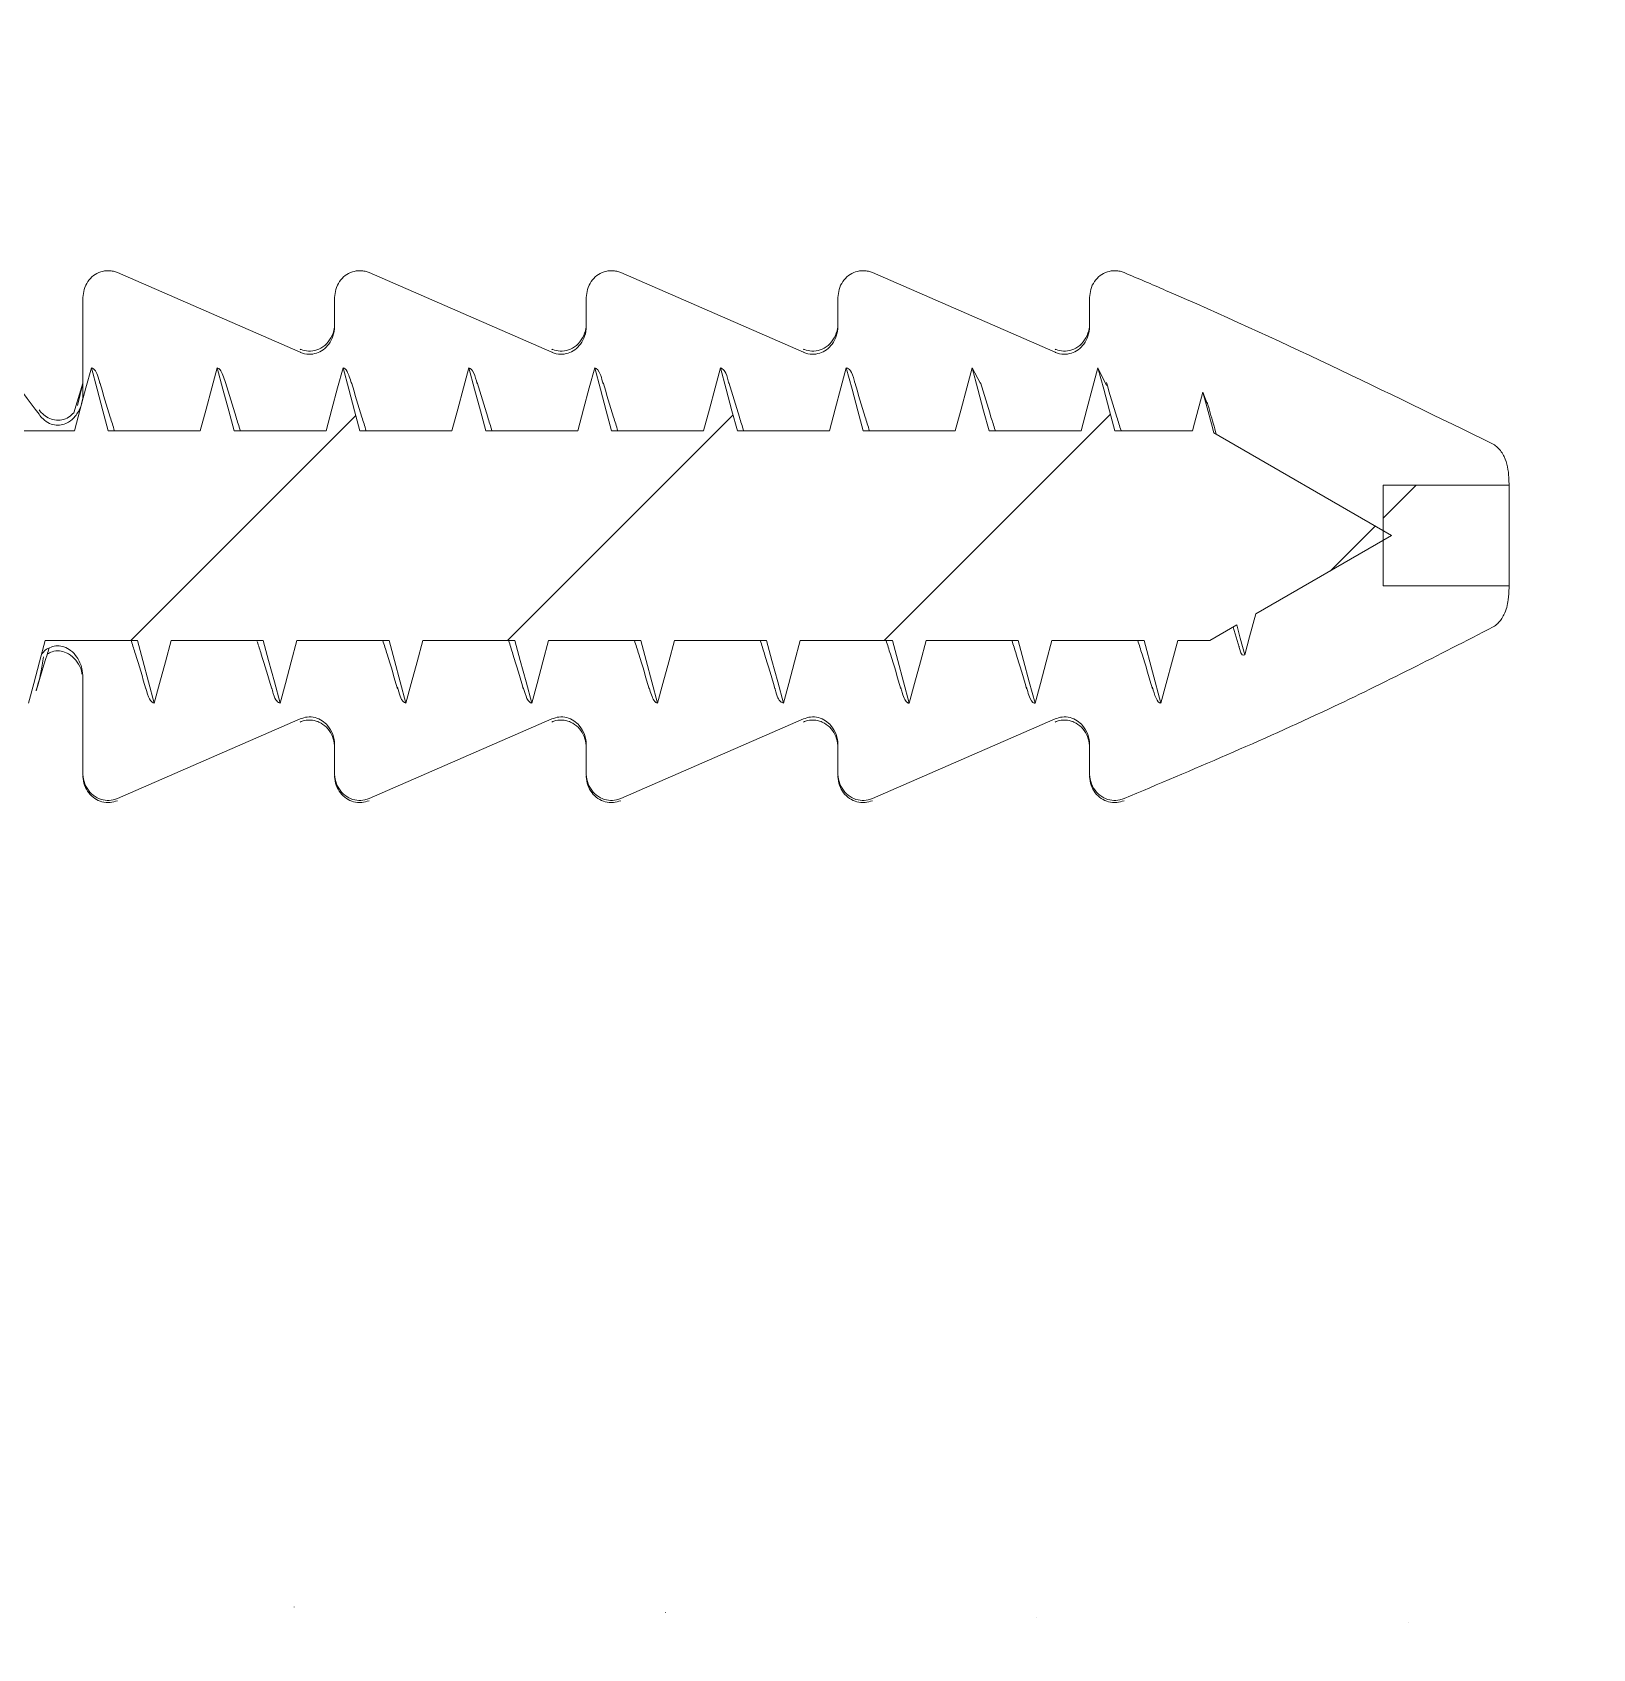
# Model space of a CAD drawing. Extents: x 1522 to 1942, y -990 to -693.
# Drawn here: x 1765.05 to 1768.77, y -825.266 to -821.412 of the extents above; entities that cross this region are included whole.
import ezdxf

# ---------------------------------------------------------------- set-up
doc = ezdxf.new("R2010")
doc.units = 0
doc.header["$LTSCALE"] = 7
doc.header["$MEASUREMENT"] = 0
doc.layers.get('0').update_dxf_attribs({"color": 2, "linetype": 'CONTINUOUS'})
pattern_1 = [(45, (1635.147, -811.1122), (-0.4490128, 0.4490128), [])]

msp = doc.modelspace()

# ---------------------------------------------------------------- hatches: boundary and pattern name
at = {"linetype": 'Continuous', "lineweight": 0}
h = msp.add_hatch(dxfattribs=at)
h.set_pattern_fill('ANSI31', color=2, scale=0.2, style=0)
h.set_pattern_definition(pattern_1)
edge = h.paths.add_edge_path(flags=0)
edge.add_line((1761.291, -822.212), (1761.2508, -822.362))
edge.add_line((1761.2508, -822.362), (1761.191, -822.362))
edge.add_line((1761.191, -822.362), (1761.191, -822.312))
edge.add_line((1761.191, -822.312), (1760.691, -822.312))
edge.add_line((1760.691, -822.312), (1760.691, -822.062))
edge.add_line((1760.691, -822.062), (1760.871, -822.062))
edge.add_line((1760.871, -822.062), (1760.871, -821.472))
edge.add_arc((1760.811, -821.472), 0.06, 0, 90)
edge.add_line((1760.811, -821.412), (1760.751, -821.412))
edge.add_line((1760.751, -821.412), (1760.691, -821.472))
edge.add_line((1760.691, -821.472), (1760.691, -821.9142))
edge.add_arc((1760.631, -821.9142), 0.06, 0, 94.3779)
edge.add_spline(control_points=[(1760.6264, -821.8544), (1760.404, -821.8714), (1760.288, -821.9804), (1760.2333, -822.182)], knot_values=[0.055884, 0.055884, 0.055884, 0.055884, 0.659342, 0.659342, 0.659342, 0.659342], weights=[1, 1, 1, 1], degree=3, periodic=0)
edge.add_line((1760.2333, -822.182), (1760.611, -822.182))
edge.add_line((1760.611, -822.182), (1760.611, -823.042))
edge.add_line((1760.611, -823.042), (1760.2333, -823.042))
edge.add_spline(control_points=[(1760.2333, -823.042), (1760.288, -823.2436), (1760.404, -823.3526), (1760.6264, -823.3697)], knot_values=[0.340658, 0.340658, 0.340658, 0.340658, 0.944116, 0.944116, 0.944116, 0.944116], weights=[1, 1, 1, 1], degree=3, periodic=0)
edge.add_arc((1760.631, -823.3098), 0.06, 265.6221, 360)
edge.add_line((1760.691, -823.3098), (1760.691, -823.752))
edge.add_line((1760.691, -823.752), (1760.751, -823.812))
edge.add_line((1760.751, -823.812), (1760.811, -823.812))
edge.add_arc((1760.811, -823.752), 0.06, 270, 360)
edge.add_line((1760.871, -823.752), (1760.871, -823.162))
edge.add_line((1760.871, -823.162), (1760.691, -823.162))
edge.add_line((1760.691, -823.162), (1760.691, -822.912))
edge.add_line((1760.691, -822.912), (1761.191, -822.912))
edge.add_line((1761.191, -822.912), (1761.191, -822.862))
edge.add_line((1761.191, -822.862), (1761.4008, -822.862))
edge.add_line((1761.4008, -822.862), (1761.441, -823.012))
edge.add_line((1761.441, -823.012), (1761.4812, -822.862))
edge.add_line((1761.4812, -822.862), (1761.7008, -822.862))
edge.add_line((1761.7008, -822.862), (1761.741, -823.012))
edge.add_line((1761.741, -823.012), (1761.7812, -822.862))
edge.add_line((1761.7812, -822.862), (1762.0008, -822.862))
edge.add_line((1762.0008, -822.862), (1762.041, -823.012))
edge.add_line((1762.041, -823.012), (1762.0812, -822.862))
edge.add_line((1762.0812, -822.862), (1762.3008, -822.862))
edge.add_line((1762.3008, -822.862), (1762.341, -823.012))
edge.add_line((1762.341, -823.012), (1762.3812, -822.862))
edge.add_line((1762.3812, -822.862), (1762.6008, -822.862))
edge.add_line((1762.6008, -822.862), (1762.641, -823.012))
edge.add_line((1762.641, -823.012), (1762.6812, -822.862))
edge.add_line((1762.6812, -822.862), (1762.9008, -822.862))
edge.add_line((1762.9008, -822.862), (1762.941, -823.012))
edge.add_line((1762.941, -823.012), (1762.9812, -822.862))
edge.add_line((1762.9812, -822.862), (1763.2008, -822.862))
edge.add_line((1763.2008, -822.862), (1763.241, -823.012))
edge.add_line((1763.241, -823.012), (1763.2812, -822.862))
edge.add_line((1763.2812, -822.862), (1763.5008, -822.862))
edge.add_line((1763.5008, -822.862), (1763.541, -823.012))
edge.add_line((1763.541, -823.012), (1763.5812, -822.862))
edge.add_line((1763.5812, -822.862), (1763.8008, -822.862))
edge.add_line((1763.8008, -822.862), (1763.841, -823.012))
edge.add_line((1763.841, -823.012), (1763.8812, -822.862))
edge.add_line((1763.8812, -822.862), (1764.1008, -822.862))
edge.add_line((1764.1008, -822.862), (1764.141, -823.012))
edge.add_line((1764.141, -823.012), (1764.1812, -822.862))
edge.add_line((1764.1812, -822.862), (1764.4008, -822.862))
edge.add_line((1764.4008, -822.862), (1764.441, -823.012))
edge.add_line((1764.441, -823.012), (1764.4812, -822.862))
edge.add_line((1764.4812, -822.862), (1764.7008, -822.862))
edge.add_line((1764.7008, -822.862), (1764.741, -823.012))
edge.add_line((1764.741, -823.012), (1764.7812, -822.862))
edge.add_line((1764.7812, -822.862), (1765.0008, -822.862))
edge.add_line((1765.0008, -822.862), (1765.041, -823.012))
edge.add_line((1765.041, -823.012), (1765.0812, -822.862))
edge.add_line((1765.0812, -822.862), (1765.3008, -822.862))
edge.add_line((1765.3008, -822.862), (1765.341, -823.012))
edge.add_line((1765.341, -823.012), (1765.3812, -822.862))
edge.add_line((1765.3812, -822.862), (1765.6008, -822.862))
edge.add_line((1765.6008, -822.862), (1765.641, -823.012))
edge.add_line((1765.641, -823.012), (1765.6812, -822.862))
edge.add_line((1765.6812, -822.862), (1765.9008, -822.862))
edge.add_line((1765.9008, -822.862), (1765.941, -823.012))
edge.add_line((1765.941, -823.012), (1765.9812, -822.862))
edge.add_line((1765.9812, -822.862), (1766.2008, -822.862))
edge.add_line((1766.2008, -822.862), (1766.241, -823.012))
edge.add_line((1766.241, -823.012), (1766.2812, -822.862))
edge.add_line((1766.2812, -822.862), (1766.5008, -822.862))
edge.add_line((1766.5008, -822.862), (1766.541, -823.012))
edge.add_line((1766.541, -823.012), (1766.5812, -822.862))
edge.add_line((1766.5812, -822.862), (1766.8008, -822.862))
edge.add_line((1766.8008, -822.862), (1766.841, -823.012))
edge.add_line((1766.841, -823.012), (1766.8812, -822.862))
edge.add_line((1766.8812, -822.862), (1767.1008, -822.862))
edge.add_line((1767.1008, -822.862), (1767.141, -823.012))
edge.add_line((1767.141, -823.012), (1767.1812, -822.862))
edge.add_line((1767.1812, -822.862), (1767.4008, -822.862))
edge.add_line((1767.4008, -822.862), (1767.441, -823.012))
edge.add_line((1767.441, -823.012), (1767.4812, -822.862))
edge.add_line((1767.4812, -822.862), (1767.7008, -822.862))
edge.add_line((1767.7008, -822.862), (1767.741, -823.012))
edge.add_line((1767.741, -823.012), (1767.7812, -822.862))
edge.add_line((1767.7812, -822.862), (1767.858, -822.862))
edge.add_line((1767.858, -822.862), (1767.9219, -822.8251))
edge.add_line((1767.9219, -822.8251), (1767.941, -822.8966))
edge.add_line((1767.941, -822.8966), (1767.9672, -822.799))
edge.add_line((1767.9672, -822.799), (1768.291, -822.612))
edge.add_line((1768.291, -822.612), (1767.8672, -822.3673))
edge.add_line((1767.8672, -822.3673), (1767.841, -822.2698))
edge.add_line((1767.841, -822.2698), (1767.8163, -822.362))
edge.add_line((1767.8163, -822.362), (1767.6312, -822.362))
edge.add_line((1767.6312, -822.362), (1767.591, -822.212))
edge.add_line((1767.591, -822.212), (1767.5508, -822.362))
edge.add_line((1767.5508, -822.362), (1767.3312, -822.362))
edge.add_line((1767.3312, -822.362), (1767.291, -822.212))
edge.add_line((1767.291, -822.212), (1767.2508, -822.362))
edge.add_line((1767.2508, -822.362), (1767.0312, -822.362))
edge.add_line((1767.0312, -822.362), (1766.991, -822.212))
edge.add_line((1766.991, -822.212), (1766.9508, -822.362))
edge.add_line((1766.9508, -822.362), (1766.7312, -822.362))
edge.add_line((1766.7312, -822.362), (1766.691, -822.212))
edge.add_line((1766.691, -822.212), (1766.6508, -822.362))
edge.add_line((1766.6508, -822.362), (1766.4312, -822.362))
edge.add_line((1766.4312, -822.362), (1766.391, -822.212))
edge.add_line((1766.391, -822.212), (1766.3508, -822.362))
edge.add_line((1766.3508, -822.362), (1766.1312, -822.362))
edge.add_line((1766.1312, -822.362), (1766.091, -822.212))
edge.add_line((1766.091, -822.212), (1766.0508, -822.362))
edge.add_line((1766.0508, -822.362), (1765.8312, -822.362))
edge.add_line((1765.8312, -822.362), (1765.791, -822.212))
edge.add_line((1765.791, -822.212), (1765.7508, -822.362))
edge.add_line((1765.7508, -822.362), (1765.5312, -822.362))
edge.add_line((1765.5312, -822.362), (1765.491, -822.212))
edge.add_line((1765.491, -822.212), (1765.4508, -822.362))
edge.add_line((1765.4508, -822.362), (1765.2312, -822.362))
edge.add_line((1765.2312, -822.362), (1765.191, -822.212))
edge.add_line((1765.191, -822.212), (1765.1508, -822.362))
edge.add_line((1765.1508, -822.362), (1764.9312, -822.362))
edge.add_line((1764.9312, -822.362), (1764.891, -822.212))
edge.add_line((1764.891, -822.212), (1764.8508, -822.362))
edge.add_line((1764.8508, -822.362), (1764.6312, -822.362))
edge.add_line((1764.6312, -822.362), (1764.591, -822.212))
edge.add_line((1764.591, -822.212), (1764.5508, -822.362))
edge.add_line((1764.5508, -822.362), (1764.3312, -822.362))
edge.add_line((1764.3312, -822.362), (1764.291, -822.212))
edge.add_line((1764.291, -822.212), (1764.2508, -822.362))
edge.add_line((1764.2508, -822.362), (1764.0312, -822.362))
edge.add_line((1764.0312, -822.362), (1763.991, -822.212))
edge.add_line((1763.991, -822.212), (1763.9508, -822.362))
edge.add_line((1763.9508, -822.362), (1763.7312, -822.362))
edge.add_line((1763.7312, -822.362), (1763.691, -822.212))
edge.add_line((1763.691, -822.212), (1763.6508, -822.362))
edge.add_line((1763.6508, -822.362), (1763.4312, -822.362))
edge.add_line((1763.4312, -822.362), (1763.391, -822.212))
edge.add_line((1763.391, -822.212), (1763.3508, -822.362))
edge.add_line((1763.3508, -822.362), (1763.1312, -822.362))
edge.add_line((1763.1312, -822.362), (1763.091, -822.212))
edge.add_line((1763.091, -822.212), (1763.0508, -822.362))
edge.add_line((1763.0508, -822.362), (1762.8312, -822.362))
edge.add_line((1762.8312, -822.362), (1762.791, -822.212))
edge.add_line((1762.791, -822.212), (1762.7508, -822.362))
edge.add_line((1762.7508, -822.362), (1762.5312, -822.362))
edge.add_line((1762.5312, -822.362), (1762.491, -822.212))
edge.add_line((1762.491, -822.212), (1762.4508, -822.362))
edge.add_line((1762.4508, -822.362), (1762.2312, -822.362))
edge.add_line((1762.2312, -822.362), (1762.191, -822.212))
edge.add_line((1762.191, -822.212), (1762.1508, -822.362))
edge.add_line((1762.1508, -822.362), (1761.9312, -822.362))
edge.add_line((1761.9312, -822.362), (1761.891, -822.212))
edge.add_line((1761.891, -822.212), (1761.8508, -822.362))
edge.add_line((1761.8508, -822.362), (1761.6312, -822.362))
edge.add_line((1761.6312, -822.362), (1761.591, -822.212))
edge.add_line((1761.591, -822.212), (1761.5508, -822.362))
edge.add_line((1761.5508, -822.362), (1761.3312, -822.362))
edge.add_line((1761.3312, -822.362), (1761.291, -822.212))
h = msp.add_hatch(dxfattribs=at)
h.set_pattern_fill('ANSI31', color=2, scale=0.2, style=0)
h.set_pattern_definition(pattern_1)
h.paths.add_polyline_path([(1768.571, -822.732), (1768.571, -822.492), (1768.271, -822.492), (1768.271, -822.732)], flags=0)
h = msp.add_hatch(dxfattribs=at)
h.set_pattern_fill('ANSI31', color=2, scale=0.2, style=0)
h.set_pattern_definition(pattern_1)
edge = h.paths.add_edge_path(flags=0)
edge.add_ellipse((1768.8507, -822.612), major_axis=(-186.2173, 2.6003), ratio=0.01396082, start_angle=87.183802, end_angle=87.801568)
edge.add_line((1761.671, -825.1101), (1761.671, -823.3809))
edge.add_line((1761.671, -823.3809), (1760.871, -823.392))
edge.add_line((1760.871, -823.392), (1760.871, -824.0033))
edge.add_line((1760.871, -824.0033), (1759.671, -824.0201))
edge.add_line((1759.671, -824.0201), (1759.671, -824.5064))
edge.add_line((1759.671, -824.5064), (1759.3696, -824.5106))
edge.add_arc((1759.371, -824.6106), 0.1, 90.8, 180)
edge.add_line((1759.271, -824.6106), (1759.271, -824.6803))
edge.add_spline(control_points=[(1759.271, -824.6803), (1759.271, -824.6895), (1759.2713, -824.6987), (1759.272, -824.7078), (1759.2721, -824.7106), (1759.2724, -824.7133), (1759.2726, -824.7161), (1759.2731, -824.7216), (1759.2737, -824.7271), (1759.2744, -824.7326), (1759.2751, -824.738), (1759.276, -824.7435), (1759.2769, -824.7489), (1759.2774, -824.7517), (1759.2779, -824.7544), (1759.2784, -824.7571), (1759.2795, -824.7625), (1759.2807, -824.7679), (1759.2819, -824.7733), (1759.2832, -824.7786), (1759.2846, -824.784), (1759.2861, -824.7893), (1759.2869, -824.792), (1759.2876, -824.7946), (1759.2884, -824.7973), (1759.29, -824.8025), (1759.2918, -824.8078), (1759.2936, -824.813), (1759.2954, -824.8182), (1759.2974, -824.8234), (1759.2994, -824.8285), (1759.3076, -824.8491), (1759.3175, -824.8691), (1759.329, -824.888), (1759.3522, -824.9263), (1759.3823, -824.9611), (1759.4168, -824.9896), (1759.4513, -825.018), (1759.4912, -825.0409), (1759.5332, -825.0563), (1759.5752, -825.0718), (1759.6204, -825.0802), (1759.6652, -825.0808)], knot_values=[0, 0, 0, 0, 0.000138, 0.000138, 0.000138, 0.000179, 0.000179, 0.000179, 0.000262, 0.000262, 0.000262, 0.000345, 0.000345, 0.000345, 0.000386, 0.000386, 0.000386, 0.000469, 0.000469, 0.000469, 0.000552, 0.000552, 0.000552, 0.000593, 0.000593, 0.000593, 0.000676, 0.000676, 0.000676, 0.000759, 0.000759, 0.000759, 0.001092, 0.001092, 0.001092, 0.001773, 0.001773, 0.001773, 0.002453, 0.002453, 0.002453, 0.003133, 0.003133, 0.003133, 0.003133], weights=[1, 1, 1, 1, 1, 1, 1, 1, 1, 1, 1, 1, 1, 1, 1, 1, 1, 1, 1, 1, 1, 1, 1, 1, 1, 1, 1, 1, 1, 1, 1, 1, 1, 1, 1, 1, 1, 1, 1, 1, 1, 1, 1], degree=3, periodic=0)

# ---------------------------------------------------------------- linework, layer by layer
at = {"color": 7, "linetype": 'Continuous', "lineweight": 15}
for p, q in [((1765.6887, -822.1748), (1765.2533, -821.9849)), ((1766.2887, -822.1748), (1765.8533, -821.9849)), ((1766.8887, -822.1748), (1766.4533, -821.9849)), ((1767.4887, -822.1748), (1767.0533, -821.9849)), ((1765.171, -822.0446), (1765.171, -822.2736)), ((1765.771, -822.0446), (1765.771, -822.1128)), ((1766.371, -822.0446), (1766.371, -822.1128)), ((1766.971, -822.0446), (1766.971, -822.1128)), ((1767.571, -822.0446), (1767.571, -822.1128)), ((1767.291, -822.212), (1767.3112, -822.2497)), ((1767.591, -822.212), (1767.6114, -822.254)), ((1765.1704, -822.2486), (1765.1493, -822.319)), ((1765.1582, -822.3017), (1765.1703, -822.2494)), ((1767.841, -822.2698), (1767.8516, -822.2974)), ((1765.1508, -822.362), (1764.9312, -822.362)), ((1765.4508, -822.362), (1765.2312, -822.362)), ((1765.7508, -822.362), (1765.5312, -822.362)), ((1766.0508, -822.362), (1765.8312, -822.362)), ((1766.3508, -822.362), (1766.1312, -822.362)), ((1766.6508, -822.362), (1766.4312, -822.362)), ((1766.9508, -822.362), (1766.7312, -822.362)), ((1767.2508, -822.362), (1767.0312, -822.362)), ((1767.5508, -822.362), (1767.3312, -822.362)), ((1767.8163, -822.362), (1767.6312, -822.362)), ((1768.291, -822.612), (1767.8672, -822.3673)), ((1768.571, -822.492), (1768.271, -822.492)), ((1768.271, -822.492), (1768.271, -822.732)), ((1768.571, -822.492), (1768.571, -822.4875)), ((1768.571, -822.492), (1768.571, -822.732)), ((1767.9672, -822.799), (1768.291, -822.612)), ((1768.271, -822.732), (1768.571, -822.732)), ((1768.571, -822.7365), (1768.571, -822.732)), ((1767.858, -822.862), (1767.9219, -822.8251)), ((1767.913, -822.8302), (1767.9275, -822.8783)), ((1765.0812, -822.862), (1765.3008, -822.862)), ((1765.3812, -822.862), (1765.6008, -822.862)), ((1765.6812, -822.862), (1765.9008, -822.862)), ((1765.9812, -822.862), (1766.2008, -822.862)), ((1766.2812, -822.862), (1766.5008, -822.862)), ((1766.5812, -822.862), (1766.8008, -822.862)), ((1766.8812, -822.862), (1767.1008, -822.862)), ((1767.1812, -822.862), (1767.4008, -822.862)), ((1767.4812, -822.862), (1767.7008, -822.862)), ((1767.741, -823.012), (1767.7008, -822.862)), ((1767.7812, -822.862), (1767.741, -823.012)), ((1767.7812, -822.862), (1767.858, -822.862)), ((1765.171, -822.9505), (1765.171, -823.1795)), ((1765.2533, -823.2391), (1765.6887, -823.0493)), ((1765.8533, -823.2391), (1766.2887, -823.0493)), ((1766.4533, -823.2391), (1766.8887, -823.0493)), ((1767.0533, -823.2391), (1767.4887, -823.0493)), ((1765.771, -823.1112), (1765.771, -823.1795)), ((1766.371, -823.1112), (1766.371, -823.1795)), ((1766.971, -823.1112), (1766.971, -823.1795)), ((1767.571, -823.1112), (1767.571, -823.1795))]:
    msp.add_line(p, q, dxfattribs=at)
at = {"color": 7, "linetype": 'Continuous', "lineweight": 15, "flags": 128}
for points in [[(1765.191, -822.212), (1765.1782, -822.2597), (1765.1645, -822.3109), (1765.1508, -822.362)], [(1765.2312, -822.362), (1765.2184, -822.3144), (1765.2047, -822.2632), (1765.191, -822.212)], [(1765.491, -822.212), (1765.4782, -822.2597), (1765.4645, -822.3109), (1765.4508, -822.362)], [(1765.5312, -822.362), (1765.5184, -822.3144), (1765.5047, -822.2632), (1765.491, -822.212)], [(1765.791, -822.212), (1765.7782, -822.2597), (1765.7645, -822.3109), (1765.7508, -822.362)], [(1765.8312, -822.362), (1765.8184, -822.3144), (1765.8047, -822.2632), (1765.791, -822.212)], [(1766.091, -822.212), (1766.0782, -822.2597), (1766.0645, -822.3109), (1766.0508, -822.362)], [(1766.1312, -822.362), (1766.1184, -822.3144), (1766.1047, -822.2632), (1766.091, -822.212)], [(1766.391, -822.212), (1766.3782, -822.2597), (1766.3645, -822.3109), (1766.3508, -822.362)], [(1766.4312, -822.362), (1766.4184, -822.3144), (1766.4047, -822.2632), (1766.391, -822.212)], [(1766.691, -822.212), (1766.6782, -822.2597), (1766.6645, -822.3109), (1766.6508, -822.362)], [(1766.7312, -822.362), (1766.7184, -822.3144), (1766.7047, -822.2632), (1766.691, -822.212)], [(1766.991, -822.212), (1766.9782, -822.2597), (1766.9645, -822.3109), (1766.9508, -822.362)], [(1767.0312, -822.362), (1767.0184, -822.3144), (1767.0047, -822.2632), (1766.991, -822.212)], [(1767.291, -822.212), (1767.2782, -822.2597), (1767.2645, -822.3109), (1767.2508, -822.362)], [(1767.3312, -822.362), (1767.3184, -822.3144), (1767.3047, -822.2632), (1767.291, -822.212)], [(1767.591, -822.212), (1767.5782, -822.2597), (1767.5645, -822.3109), (1767.5508, -822.362)], [(1767.6312, -822.362), (1767.6184, -822.3144), (1767.6047, -822.2632), (1767.591, -822.212)], [(1767.8163, -822.362), (1767.8211, -822.3442), (1767.841, -822.2698)], [(1767.841, -822.2698), (1767.8511, -822.3076), (1767.8613, -822.3454), (1767.8672, -822.3673)], [(1767.9672, -822.799), (1767.9525, -822.8536), (1767.941, -822.8966)], [(1767.941, -822.8966), (1767.9303, -822.8566), (1767.9219, -822.8251)], [(1765.041, -823.012), (1765.0538, -822.9644), (1765.0675, -822.9132), (1765.0812, -822.862)], [(1765.3008, -822.862), (1765.3136, -822.9097), (1765.3273, -822.9609), (1765.341, -823.012)], [(1765.341, -823.012), (1765.3538, -822.9644), (1765.3675, -822.9132), (1765.3812, -822.862)], [(1765.6008, -822.862), (1765.6136, -822.9097), (1765.6273, -822.9609), (1765.641, -823.012)], [(1765.641, -823.012), (1765.6538, -822.9644), (1765.6675, -822.9132), (1765.6812, -822.862)], [(1765.9008, -822.862), (1765.9136, -822.9097), (1765.9273, -822.9609), (1765.941, -823.012)], [(1765.941, -823.012), (1765.9538, -822.9644), (1765.9675, -822.9132), (1765.9812, -822.862)], [(1766.2008, -822.862), (1766.2136, -822.9097), (1766.2273, -822.9609), (1766.241, -823.012)], [(1766.241, -823.012), (1766.2538, -822.9644), (1766.2675, -822.9132), (1766.2812, -822.862)], [(1766.5008, -822.862), (1766.5136, -822.9097), (1766.5273, -822.9609), (1766.541, -823.012)], [(1766.541, -823.012), (1766.5538, -822.9644), (1766.5675, -822.9132), (1766.5812, -822.862)], [(1766.8008, -822.862), (1766.8136, -822.9097), (1766.8273, -822.9609), (1766.841, -823.012)], [(1766.841, -823.012), (1766.8538, -822.9644), (1766.8675, -822.9132), (1766.8812, -822.862)], [(1767.1008, -822.862), (1767.1136, -822.9097), (1767.1273, -822.9609), (1767.141, -823.012)], [(1767.141, -823.012), (1767.1538, -822.9644), (1767.1675, -822.9132), (1767.1812, -822.862)], [(1767.4008, -822.862), (1767.4136, -822.9097), (1767.4273, -822.9609), (1767.441, -823.012)], [(1767.441, -823.012), (1767.4538, -822.9644), (1767.4675, -822.9132), (1767.4812, -822.862)]]:
    msp.add_lwpolyline(points, dxfattribs=at)
at = {"color": 7, "linetype": 'Continuous', "lineweight": 15}
for points, knots in [([(1765.0662, -822.3229), (1765.0166, -822.2563), (1764.9273, -822.1366), (1764.8315, -822.0222), (1764.7889, -821.9714)], [0, 0, 0, 0, 0.555879, 1, 1, 1, 1]), ([(1765.2533, -821.9849), (1765.2501, -821.9838), (1765.2433, -821.9813), (1765.2297, -821.9797), (1765.2129, -821.9822), (1765.1955, -821.9914), (1765.1817, -822.006), (1765.1727, -822.0244), (1765.1716, -822.038), (1765.171, -822.0446)], [0, 0, 0, 0, 0.084756, 0.179858, 0.339873, 0.499749, 0.663178, 0.835674, 1, 1, 1, 1]), ([(1765.8533, -821.9849), (1765.8501, -821.9838), (1765.8433, -821.9813), (1765.8297, -821.9797), (1765.813, -821.9822), (1765.7955, -821.9914), (1765.7817, -822.006), (1765.7727, -822.0244), (1765.7716, -822.038), (1765.771, -822.0446)], [0, 0, 0, 0, 0.084712, 0.179867, 0.339839, 0.499722, 0.663158, 0.83566, 1, 1, 1, 1]), ([(1766.4533, -821.9849), (1766.4501, -821.9838), (1766.4433, -821.9813), (1766.4297, -821.9797), (1766.413, -821.9822), (1766.3955, -821.9914), (1766.3817, -822.006), (1766.3727, -822.0244), (1766.3716, -822.038), (1766.371, -822.0446)], [0, 0, 0, 0, 0.084712, 0.179817, 0.339839, 0.499722, 0.663158, 0.83566, 1, 1, 1, 1]), ([(1767.0533, -821.9849), (1767.0501, -821.9838), (1767.0433, -821.9813), (1767.0297, -821.9797), (1767.0129, -821.9822), (1766.9955, -821.9914), (1766.9817, -822.006), (1766.9727, -822.0244), (1766.9716, -822.038), (1766.971, -822.0446)], [0, 0, 0, 0, 0.084756, 0.179858, 0.339873, 0.499749, 0.663178, 0.835674, 1, 1, 1, 1]), ([(1767.6533, -821.9849), (1767.6501, -821.9838), (1767.6433, -821.9813), (1767.6297, -821.9797), (1767.613, -821.9822), (1767.5955, -821.9914), (1767.5817, -822.006), (1767.5727, -822.0244), (1767.5716, -822.038), (1767.571, -822.0446)], [0, 0, 0, 0, 0.084712, 0.179865, 0.339836, 0.499761, 0.663161, 0.835662, 1, 1, 1, 1]), ([(1768.5333, -822.3941), (1768.2748, -822.2677), (1767.9841, -822.1255), (1767.6863, -821.999), (1767.6533, -821.9849)], [0, 0, 0, 0, 0.8891124, 1, 1, 1, 1]), ([(1765.771, -822.1064), (1765.7708, -822.1103), (1765.7702, -822.1221), (1765.7634, -822.1411), (1765.7487, -822.1594), (1765.7294, -822.1704), (1765.7093, -822.1733), (1765.6958, -822.1705), (1765.6895, -822.1678), (1765.6887, -822.1675)], [0, 0, 0, 0, 0.097269, 0.292645, 0.486359, 0.666644, 0.82891, 0.980057, 1, 1, 1, 1]), ([(1766.371, -822.1064), (1766.3708, -822.1103), (1766.3702, -822.1221), (1766.3634, -822.1411), (1766.3487, -822.1594), (1766.3294, -822.1704), (1766.3093, -822.1733), (1766.2958, -822.1705), (1766.2895, -822.1678), (1766.2887, -822.1675)], [0, 0, 0, 0, 0.097273, 0.292659, 0.486381, 0.666675, 0.8289, 0.980101, 1, 1, 1, 1]), ([(1766.971, -822.1064), (1766.9708, -822.1103), (1766.9702, -822.1221), (1766.9634, -822.1411), (1766.9487, -822.1594), (1766.9294, -822.1704), (1766.9093, -822.1733), (1766.8958, -822.1705), (1766.8895, -822.1678), (1766.8887, -822.1675)], [0, 0, 0, 0, 0.097277, 0.292663, 0.486385, 0.666678, 0.828903, 0.980056, 1, 1, 1, 1]), ([(1767.571, -822.1064), (1767.5708, -822.1103), (1767.5702, -822.1221), (1767.5634, -822.1411), (1767.5487, -822.1594), (1767.5294, -822.1704), (1767.5093, -822.1733), (1767.4958, -822.1705), (1767.4895, -822.1678), (1767.4887, -822.1675)], [0, 0, 0, 0, 0.097274, 0.292637, 0.486353, 0.66664, 0.828908, 0.980057, 1, 1, 1, 1]), ([(1765.6887, -822.1748), (1765.6891, -822.1749), (1765.6956, -822.1778), (1765.7089, -822.1808), (1765.7278, -822.178), (1765.7445, -822.1694), (1765.7584, -822.1553), (1765.7683, -822.1362), (1765.771, -822.1211), (1765.771, -822.1131), (1765.771, -822.1128)], [0, 0, 0, 0, 0.010396, 0.174986, 0.324307, 0.471752, 0.629138, 0.803252, 0.994183, 1, 1, 1, 1]), ([(1766.2887, -822.1748), (1766.2891, -822.1749), (1766.2956, -822.1778), (1766.3089, -822.1808), (1766.3278, -822.178), (1766.3445, -822.1694), (1766.3584, -822.1553), (1766.3684, -822.1362), (1766.371, -822.1211), (1766.371, -822.1131), (1766.371, -822.1128)], [0, 0, 0, 0, 0.010351, 0.174943, 0.324266, 0.471755, 0.629143, 0.803259, 0.994183, 1, 1, 1, 1]), ([(1766.8887, -822.1748), (1766.8891, -822.1749), (1766.8956, -822.1778), (1766.9089, -822.1808), (1766.9278, -822.178), (1766.9445, -822.1694), (1766.9584, -822.1553), (1766.9684, -822.1362), (1766.971, -822.1211), (1766.971, -822.1131), (1766.971, -822.1128)], [0, 0, 0, 0, 0.010351, 0.17499, 0.324265, 0.471755, 0.629142, 0.803258, 0.994182, 1, 1, 1, 1]), ([(1767.4887, -822.1748), (1767.4891, -822.1749), (1767.4956, -822.1778), (1767.5089, -822.1808), (1767.5278, -822.178), (1767.5445, -822.1694), (1767.5584, -822.1553), (1767.5684, -822.1362), (1767.571, -822.1211), (1767.571, -822.1131), (1767.571, -822.1128)], [0, 0, 0, 0, 0.010396, 0.174988, 0.324263, 0.471753, 0.629141, 0.803258, 0.994182, 1, 1, 1, 1]), ([(1765.191, -822.212), (1765.1927, -822.2126), (1765.1984, -822.2146), (1765.2053, -822.2249), (1765.2104, -822.2458), (1765.2112, -822.249)], [0, 0, 0, 0, 0.2578622, 0.8863721, 1, 1, 1, 1]), ([(1765.491, -822.212), (1765.4934, -822.2129), (1765.4999, -822.2151), (1765.5068, -822.2347), (1765.5111, -822.247)], [0, 0, 0, 0, 0.375684, 1, 1, 1, 1]), ([(1765.791, -822.212), (1765.7942, -822.2133), (1765.8007, -822.2159), (1765.8077, -822.2379), (1765.8112, -822.2491)], [0, 0, 0, 0, 0.490492, 1, 1, 1, 1]), ([(1766.091, -822.212), (1766.095, -822.2138), (1766.1016, -822.2167), (1766.1085, -822.2408), (1766.1112, -822.2503)], [0, 0, 0, 0, 0.60562, 1, 1, 1, 1]), ([(1766.391, -822.212), (1766.3958, -822.2142), (1766.4024, -822.2172), (1766.4093, -822.2433), (1766.4112, -822.2505)], [0, 0, 0, 0, 0.721915, 1, 1, 1, 1]), ([(1766.691, -822.212), (1766.6966, -822.2146), (1766.7033, -822.2176), (1766.7101, -822.2452), (1766.7112, -822.2496)], [0, 0, 0, 0, 0.840586, 1, 1, 1, 1]), ([(1766.991, -822.212), (1766.9974, -822.2148), (1767.0041, -822.2176), (1767.0109, -822.2465), (1767.0111, -822.2476)], [0, 0, 0, 0, 0.9632337, 1, 1, 1, 1]), ([(1765.2462, -822.362), (1765.2428, -822.3512), (1765.2308, -822.3136), (1765.2193, -822.2745), (1765.2111, -822.2467)], [0, 0, 0, 0, 0.287818, 1, 1, 1, 1]), ([(1765.5462, -822.362), (1765.5428, -822.3512), (1765.5308, -822.3136), (1765.5193, -822.2745), (1765.5111, -822.2467)], [0, 0, 0, 0, 0.287822, 1, 1, 1, 1]), ([(1765.8462, -822.362), (1765.8428, -822.3512), (1765.8308, -822.3136), (1765.8193, -822.2745), (1765.8111, -822.2467)], [0, 0, 0, 0, 0.287818, 1, 1, 1, 1]), ([(1766.1462, -822.362), (1766.1428, -822.3512), (1766.1308, -822.3136), (1766.1193, -822.2745), (1766.1111, -822.2467)], [0, 0, 0, 0, 0.287833, 1, 1, 1, 1]), ([(1766.4462, -822.362), (1766.4428, -822.3512), (1766.4308, -822.3136), (1766.4193, -822.2745), (1766.4111, -822.2467)], [0, 0, 0, 0, 0.287822, 1, 1, 1, 1]), ([(1766.7462, -822.362), (1766.7428, -822.3512), (1766.7308, -822.3136), (1766.7193, -822.2745), (1766.7111, -822.2467)], [0, 0, 0, 0, 0.287818, 1, 1, 1, 1]), ([(1767.0462, -822.362), (1767.0428, -822.3512), (1767.0308, -822.3136), (1767.0193, -822.2745), (1767.0111, -822.2467)], [0, 0, 0, 0, 0.287833, 1, 1, 1, 1]), ([(1767.3458, -822.3606), (1767.3425, -822.3502), (1767.3306, -822.3131), (1767.3193, -822.2745), (1767.3111, -822.2467)], [0, 0, 0, 0, 0.278709, 1, 1, 1, 1]), ([(1767.646, -822.3611), (1767.6426, -822.3506), (1767.6307, -822.3133), (1767.6193, -822.2745), (1767.6111, -822.2467)], [0, 0, 0, 0, 0.282082, 1, 1, 1, 1]), ([(1765.0662, -822.3229), (1765.0692, -822.3267), (1765.0761, -822.3355), (1765.09, -822.345), (1765.1066, -822.3497), (1765.1227, -822.3484), (1765.1389, -822.3411), (1765.1547, -822.3266), (1765.1669, -822.3045), (1765.1708, -822.2853), (1765.171, -822.275), (1765.171, -822.2736)], [0, 0, 0, 0, 0.091702, 0.20973, 0.309994, 0.410452, 0.5069, 0.638695, 0.805496, 0.974391, 1, 1, 1, 1]), ([(1767.8734, -822.3709), (1767.8709, -822.3621), (1767.8635, -822.3367), (1767.8562, -822.3108), (1767.8515, -822.2939)], [0, 0, 0, 0, 0.348448, 1, 1, 1, 1]), ([(1765.1493, -822.319), (1765.1453, -822.3229), (1765.1372, -822.3308), (1765.1208, -822.337), (1765.1036, -822.3374), (1765.0875, -822.3318), (1765.0749, -822.3228), (1765.0688, -822.3152), (1765.0662, -822.3119)], [0, 0, 0, 0, 0.170487, 0.349257, 0.528622, 0.694659, 0.871059, 1, 1, 1, 1]), ([(1768.571, -822.4875), (1768.5709, -822.4828), (1768.5706, -822.4612), (1768.5647, -822.4305), (1768.5479, -822.4042), (1768.537, -822.3966), (1768.5333, -822.3941)], [0, 0, 0, 0, 0.133825, 0.620555, 0.872435, 1, 1, 1, 1]), ([(1768.5333, -822.83), (1768.537, -822.8274), (1768.5478, -822.82), (1768.562, -822.7979), (1768.57, -822.768), (1768.5707, -822.7461), (1768.571, -822.7365)], [0, 0, 0, 0, 0.127381, 0.372999, 0.727814, 1, 1, 1, 1]), ([(1767.6533, -823.2391), (1767.8168, -823.1702), (1768.1151, -823.0444), (1768.4031, -822.8967), (1768.5333, -822.83)], [0, 0, 0, 0, 0.548129, 1, 1, 1, 1]), ([(1765.0595, -822.9824), (1765.068, -822.9536), (1765.078, -822.9194), (1765.0887, -822.8858), (1765.0904, -822.8804)], [0, 0, 0, 0, 0.840206, 1, 1, 1, 1]), ([(1765.171, -822.9505), (1765.1705, -822.9434), (1765.1693, -822.9264), (1765.1591, -822.9035), (1765.1433, -822.886), (1765.1267, -822.8768), (1765.1102, -822.8741), (1765.0946, -822.8773), (1765.0813, -822.8842), (1765.0752, -822.8914), (1765.0725, -822.8946)], [0, 0, 0, 0, 0.141432, 0.338185, 0.485718, 0.604592, 0.708929, 0.813324, 0.917635, 1, 1, 1, 1]), ([(1765.2865, -822.8642), (1765.2897, -822.8743), (1765.3015, -822.9112), (1765.3128, -822.9495), (1765.3209, -822.9773)], [0, 0, 0, 0, 0.274101, 1, 1, 1, 1]), ([(1765.5867, -822.8648), (1765.5898, -822.8747), (1765.6015, -822.9114), (1765.6128, -822.9495), (1765.6209, -822.9773)], [0, 0, 0, 0, 0.269936, 1, 1, 1, 1]), ([(1765.8858, -822.862), (1765.8892, -822.8729), (1765.9013, -822.9105), (1765.9128, -822.9495), (1765.9209, -822.9773)], [0, 0, 0, 0, 0.287822, 1, 1, 1, 1]), ([(1766.1858, -822.862), (1766.1892, -822.8729), (1766.2013, -822.9105), (1766.2128, -822.9495), (1766.2209, -822.9773)], [0, 0, 0, 0, 0.287833, 1, 1, 1, 1]), ([(1766.4858, -822.862), (1766.4892, -822.8729), (1766.5013, -822.9105), (1766.5128, -822.9495), (1766.5209, -822.9773)], [0, 0, 0, 0, 0.287818, 1, 1, 1, 1]), ([(1766.7858, -822.862), (1766.7892, -822.8729), (1766.8013, -822.9105), (1766.8128, -822.9495), (1766.8209, -822.9773)], [0, 0, 0, 0, 0.287822, 1, 1, 1, 1]), ([(1767.0858, -822.862), (1767.0892, -822.8729), (1767.1013, -822.9105), (1767.1128, -822.9495), (1767.1209, -822.9773)], [0, 0, 0, 0, 0.287833, 1, 1, 1, 1]), ([(1767.3858, -822.862), (1767.3892, -822.8729), (1767.4013, -822.9105), (1767.4128, -822.9495), (1767.4209, -822.9773)], [0, 0, 0, 0, 0.287818, 1, 1, 1, 1]), ([(1767.6858, -822.862), (1767.6892, -822.8729), (1767.7013, -822.9105), (1767.7128, -822.9495), (1767.7209, -822.9773)], [0, 0, 0, 0, 0.287822, 1, 1, 1, 1]), ([(1767.9273, -822.8761), (1767.9277, -822.878), (1767.9322, -822.8994), (1767.9368, -822.8979), (1767.941, -822.8966)], [0, 0, 0, 0, 0.088008, 1, 1, 1, 1]), ([(1765.0596, -822.9803), (1765.0633, -822.9684), (1765.0693, -822.9492), (1765.0749, -822.9144), (1765.077, -822.9012)], [0, 0, 0, 0, 0.6203975, 1, 1, 1, 1]), ([(1765.0859, -822.8947), (1765.0896, -822.8926), (1765.0985, -822.8875), (1765.1146, -822.8862), (1765.1297, -822.8901), (1765.1447, -822.8988), (1765.1579, -822.9134), (1765.1668, -822.9298), (1765.1681, -822.9401), (1765.1684, -822.9427)], [0, 0, 0, 0, 0.111544, 0.270687, 0.413673, 0.519517, 0.724906, 0.929214, 1, 1, 1, 1]), ([(1765.3209, -822.9759), (1765.3213, -822.9778), (1765.3281, -823.0064), (1765.3348, -823.0093), (1765.341, -823.012)], [0, 0, 0, 0, 0.0679102, 1, 1, 1, 1]), ([(1765.6208, -822.9741), (1765.6221, -822.9793), (1765.629, -823.0065), (1765.6356, -823.0096), (1765.641, -823.012)], [0, 0, 0, 0, 0.189408, 1, 1, 1, 1]), ([(1765.9208, -822.9735), (1765.9229, -822.9813), (1765.9298, -823.0069), (1765.9364, -823.0099), (1765.941, -823.012)], [0, 0, 0, 0, 0.307341, 1, 1, 1, 1]), ([(1766.2208, -822.9739), (1766.2237, -822.9839), (1766.2307, -823.0076), (1766.2372, -823.0104), (1766.241, -823.012)], [0, 0, 0, 0, 0.423217, 1, 1, 1, 1]), ([(1766.5209, -822.9754), (1766.5246, -822.9869), (1766.5315, -823.0083), (1766.538, -823.0109), (1766.541, -823.012)], [0, 0, 0, 0, 0.538215, 1, 1, 1, 1]), ([(1766.8209, -822.9768), (1766.8211, -822.9774), (1766.8255, -822.9965), (1766.8325, -823.008), (1766.8388, -823.011), (1766.841, -823.012)], [0, 0, 0, 0, 0.020944, 0.653796, 1, 1, 1, 1]), ([(1767.1208, -822.9746), (1767.1218, -822.9786), (1767.1271, -823.0001), (1767.134, -823.0098), (1767.1395, -823.0116), (1767.141, -823.012)], [0, 0, 0, 0, 0.143971, 0.771204, 1, 1, 1, 1]), ([(1767.4208, -822.9736), (1767.4226, -822.9804), (1767.4287, -823.0035), (1767.4355, -823.0112), (1767.4403, -823.0119), (1767.441, -823.012)], [0, 0, 0, 0, 0.2631359, 0.8862911, 1, 1, 1, 1]), ([(1767.7208, -822.9736), (1767.7234, -822.9829), (1767.7303, -823.0073), (1767.7369, -823.0102), (1767.741, -823.012)], [0, 0, 0, 0, 0.379935, 1, 1, 1, 1]), ([(1765.771, -823.1112), (1765.771, -823.1108), (1765.771, -823.1023), (1765.7678, -823.0857), (1765.7567, -823.0663), (1765.7415, -823.0527), (1765.7246, -823.0451), (1765.7059, -823.0434), (1765.6944, -823.0473), (1765.6887, -823.0493)], [0, 0, 0, 0, 0.01138, 0.207264, 0.407027, 0.550465, 0.702564, 0.855039, 1, 1, 1, 1]), ([(1765.6887, -823.0566), (1765.6904, -823.0559), (1765.6982, -823.0527), (1765.713, -823.0507), (1765.7283, -823.0541), (1765.7427, -823.0611), (1765.7558, -823.0722), (1765.767, -823.091), (1765.7708, -823.107), (1765.771, -823.1161), (1765.771, -823.1177)], [0, 0, 0, 0, 0.045839, 0.207793, 0.358749, 0.427526, 0.601585, 0.775175, 0.96112, 1, 1, 1, 1]), ([(1766.371, -823.1112), (1766.371, -823.1108), (1766.371, -823.1023), (1766.3678, -823.0857), (1766.3567, -823.0663), (1766.3415, -823.0527), (1766.3246, -823.0451), (1766.3059, -823.0434), (1766.2944, -823.0473), (1766.2887, -823.0493)], [0, 0, 0, 0, 0.01138, 0.207273, 0.407043, 0.550451, 0.7026, 0.855033, 1, 1, 1, 1]), ([(1766.2887, -823.0566), (1766.2904, -823.0559), (1766.2982, -823.0527), (1766.313, -823.0507), (1766.3283, -823.0541), (1766.3427, -823.0611), (1766.3558, -823.0722), (1766.367, -823.091), (1766.3708, -823.107), (1766.371, -823.1161), (1766.371, -823.1177)], [0, 0, 0, 0, 0.045795, 0.207755, 0.358766, 0.427502, 0.601568, 0.775165, 0.961118, 1, 1, 1, 1]), ([(1766.971, -823.1112), (1766.971, -823.1108), (1766.9709, -823.1023), (1766.9679, -823.0857), (1766.9567, -823.0663), (1766.9415, -823.0527), (1766.9246, -823.0451), (1766.9059, -823.0434), (1766.8944, -823.0473), (1766.8887, -823.0493)], [0, 0, 0, 0, 0.01138, 0.207259, 0.407023, 0.550463, 0.702609, 0.855037, 1, 1, 1, 1]), ([(1766.8887, -823.0566), (1766.8904, -823.0559), (1766.8982, -823.0527), (1766.913, -823.0507), (1766.9283, -823.0541), (1766.9427, -823.0611), (1766.9558, -823.0722), (1766.967, -823.091), (1766.9708, -823.107), (1766.971, -823.1161), (1766.971, -823.1177)], [0, 0, 0, 0, 0.0458414, 0.2077528, 0.3587638, 0.4274994, 0.6015657, 0.7751632, 0.9611164, 1, 1, 1, 1]), ([(1767.571, -823.1112), (1767.571, -823.1108), (1767.571, -823.1023), (1767.5678, -823.0857), (1767.5567, -823.0663), (1767.5415, -823.0527), (1767.5246, -823.0451), (1767.5059, -823.0434), (1767.4944, -823.0473), (1767.4887, -823.0493)], [0, 0, 0, 0, 0.01138, 0.207264, 0.407027, 0.550465, 0.702564, 0.855039, 1, 1, 1, 1]), ([(1767.4887, -823.0566), (1767.4904, -823.0559), (1767.4982, -823.0527), (1767.513, -823.0507), (1767.5283, -823.0541), (1767.5427, -823.0611), (1767.5558, -823.0722), (1767.567, -823.091), (1767.5708, -823.107), (1767.571, -823.1161), (1767.571, -823.1177)], [0, 0, 0, 0, 0.04584, 0.207747, 0.358754, 0.427532, 0.601593, 0.77516, 0.961119, 1, 1, 1, 1]), ([(1765.171, -823.1795), (1765.171, -823.1801), (1765.1711, -823.1884), (1765.1743, -823.2045), (1765.1862, -823.2244), (1765.2036, -823.2381), (1765.2234, -823.2443), (1765.2406, -823.2437), (1765.25, -823.2403), (1765.2533, -823.2391)], [0, 0, 0, 0, 0.014431, 0.209525, 0.401025, 0.581791, 0.75057, 0.9112, 1, 1, 1, 1]), ([(1765.2533, -823.2442), (1765.2475, -823.2461), (1765.2354, -823.2499), (1765.2161, -823.2478), (1765.1982, -823.2398), (1765.1836, -823.226), (1765.1737, -823.2076), (1765.1711, -823.1931), (1765.171, -823.1855), (1765.171, -823.1851)], [0, 0, 0, 0, 0.152603, 0.314188, 0.474347, 0.638062, 0.809193, 0.989745, 1, 1, 1, 1]), ([(1765.771, -823.1795), (1765.771, -823.1801), (1765.7711, -823.1884), (1765.7743, -823.2045), (1765.7862, -823.2244), (1765.8036, -823.2381), (1765.8234, -823.2443), (1765.8406, -823.2437), (1765.85, -823.2403), (1765.8533, -823.2391)], [0, 0, 0, 0, 0.0144319, 0.2095204, 0.4010504, 0.5817817, 0.7506114, 0.911245, 1, 1, 1, 1]), ([(1765.8533, -823.2442), (1765.8475, -823.2461), (1765.8354, -823.2499), (1765.8161, -823.2478), (1765.7982, -823.2398), (1765.7836, -823.226), (1765.7737, -823.2076), (1765.7711, -823.1931), (1765.771, -823.1855), (1765.771, -823.1851)], [0, 0, 0, 0, 0.1526076, 0.3141962, 0.47436, 0.6380434, 0.8091785, 0.9897447, 1, 1, 1, 1]), ([(1766.371, -823.1795), (1766.371, -823.1801), (1766.3711, -823.1884), (1766.3743, -823.2045), (1766.3862, -823.2244), (1766.4036, -823.2381), (1766.4234, -823.2443), (1766.4406, -823.2437), (1766.4499, -823.2403), (1766.4533, -823.2391)], [0, 0, 0, 0, 0.014432, 0.209533, 0.401041, 0.581775, 0.750607, 0.911244, 1, 1, 1, 1]), ([(1766.4533, -823.2442), (1766.4475, -823.2461), (1766.4354, -823.2499), (1766.4161, -823.2478), (1766.3982, -823.2398), (1766.3836, -823.226), (1766.3737, -823.2076), (1766.3711, -823.1931), (1766.371, -823.1855), (1766.371, -823.1851)], [0, 0, 0, 0, 0.15261, 0.314151, 0.474317, 0.638039, 0.809176, 0.989745, 1, 1, 1, 1]), ([(1766.971, -823.1795), (1766.971, -823.1801), (1766.9711, -823.1884), (1766.9743, -823.2045), (1766.9862, -823.2244), (1767.0036, -823.2381), (1767.0234, -823.2443), (1767.0406, -823.2437), (1767.05, -823.2403), (1767.0533, -823.2391)], [0, 0, 0, 0, 0.014431, 0.209525, 0.401025, 0.581791, 0.75057, 0.9112, 1, 1, 1, 1]), ([(1767.0533, -823.2442), (1767.0475, -823.2461), (1767.0354, -823.2499), (1767.0161, -823.2478), (1766.9982, -823.2398), (1766.9836, -823.226), (1766.9737, -823.2076), (1766.9711, -823.1931), (1766.971, -823.1855), (1766.971, -823.1851)], [0, 0, 0, 0, 0.152603, 0.314188, 0.474347, 0.638062, 0.809193, 0.989745, 1, 1, 1, 1]), ([(1767.571, -823.1795), (1767.571, -823.1801), (1767.5711, -823.1884), (1767.5743, -823.2045), (1767.5862, -823.2244), (1767.6036, -823.2381), (1767.6234, -823.2443), (1767.6406, -823.2437), (1767.65, -823.2403), (1767.6533, -823.2391)], [0, 0, 0, 0, 0.014432, 0.20952, 0.40105, 0.58178, 0.750562, 0.911245, 1, 1, 1, 1]), ([(1767.6533, -823.2442), (1767.6475, -823.2461), (1767.6354, -823.2499), (1767.6161, -823.2478), (1767.5982, -823.2398), (1767.5836, -823.226), (1767.5737, -823.2076), (1767.5711, -823.1931), (1767.571, -823.1855), (1767.571, -823.1851)], [0, 0, 0, 0, 0.152605, 0.314191, 0.474353, 0.638034, 0.80919, 0.989745, 1, 1, 1, 1])]:
    msp.add_open_spline(points, degree=3, knots=knots, dxfattribs=at)

doc.saveas('drawing.dxf')
